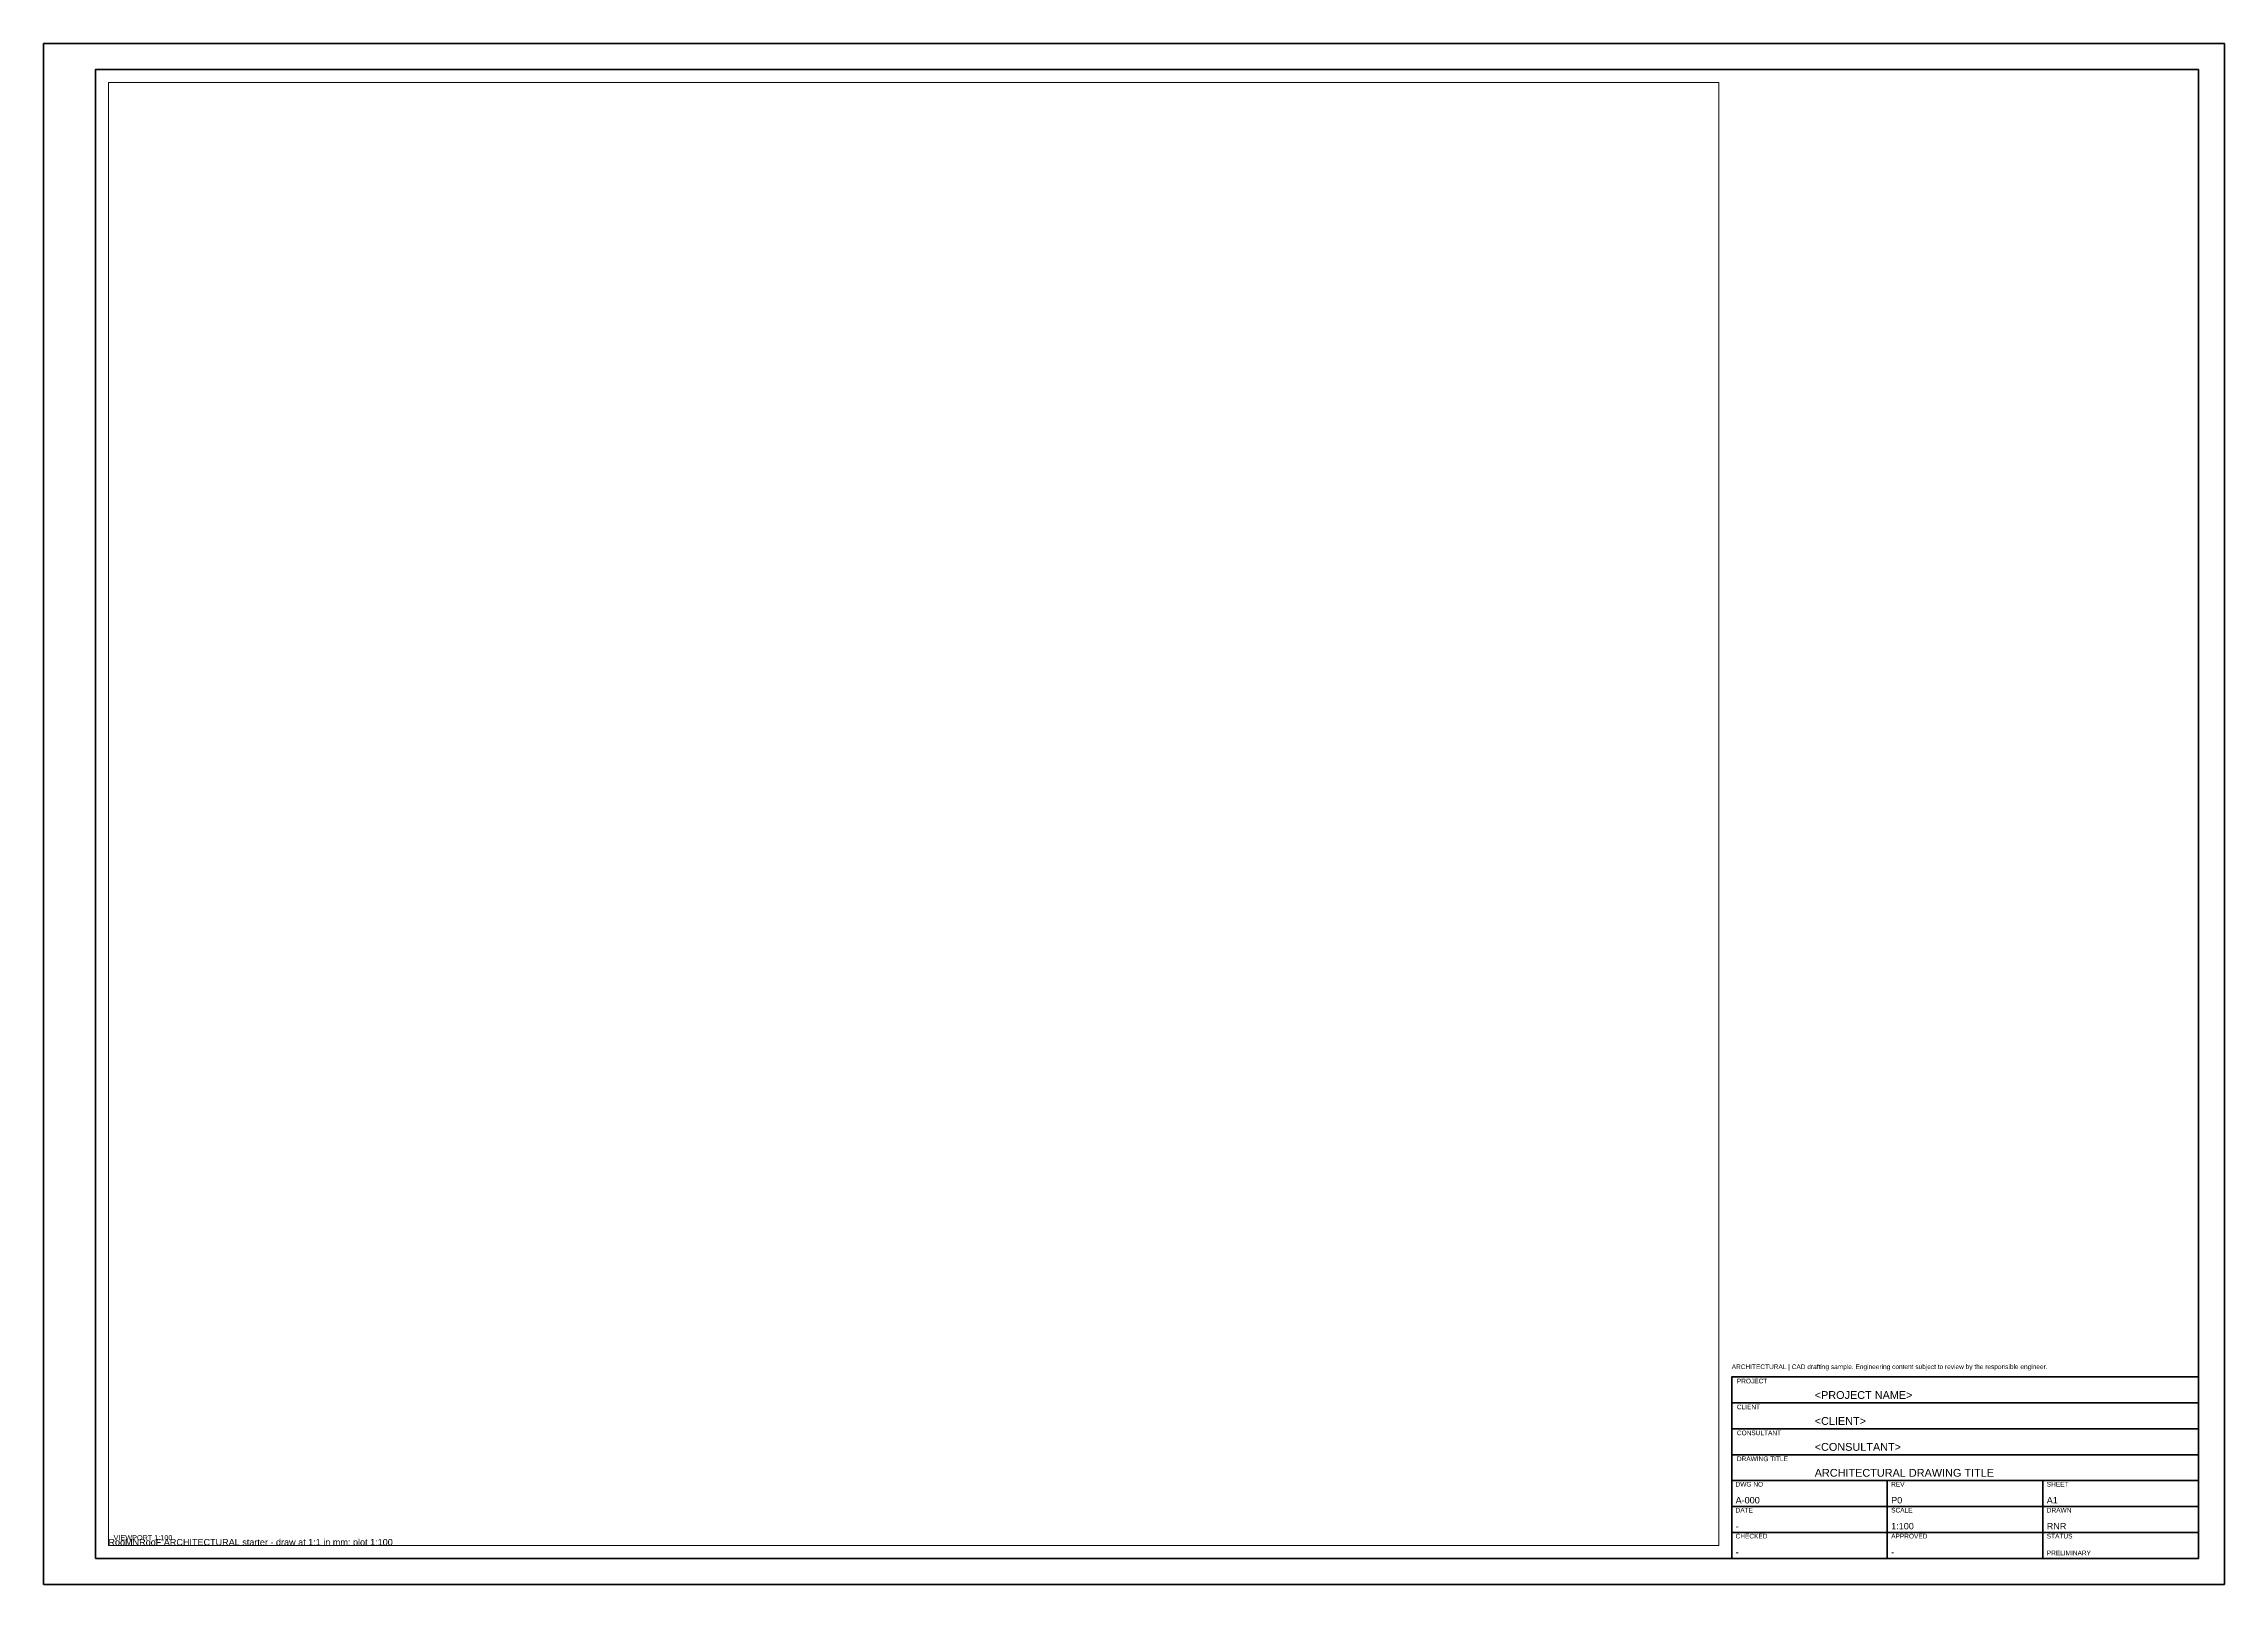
# Paper-space layout 'A1-ARCHITECTURAL' of a CAD drawing. Header units: millimetres. Extents: x 0 to 841, y 0 to 594.
# The model-space entities are those that its viewports show. They can reach past a viewport. Long polylines and large blocks are cut down to what shows.
import ezdxf

# ---------------------------------------------------------------- set-up
doc = ezdxf.new("R2010")
doc.units = ezdxf.units.MM
doc.linetypes.add('RNR_HIDDEN', pattern=[9.525, 6.35, -3.175])
doc.layers.add('ANNO-TITLE', color=7, linetype='Continuous', lineweight=35, true_color=0xffc6ff)
doc.layers.add('Z-CONST', color=251, linetype='RNR_HIDDEN', lineweight=9, true_color=0x5a5a5a, plot=False, transparency=0.6)
doc.layers.add('Z-VPORT', color=251, linetype='Continuous', lineweight=9, true_color=0x505050, plot=False)
doc.styles.add('RNR_TEXT', font='arial.ttf', dxfattribs={"width": 0.9})

msp = doc.modelspace()

# ---------------------------------------------------------------- texts
at = {"layer": 'Z-CONST', "style": 'RNR_TEXT'}
msp.add_text('RooMNRooF ARCHITECTURAL starter - draw at 1:1 in mm; plot 1:100', height=250, dxfattribs=at).set_placement((0, 0))

psp = doc.layouts.new('A1-ARCHITECTURAL')

# ---------------------------------------------------------------- linework, layer by layer
at = {"layer": 'ANNO-TITLE'}
for p, q in [((651, 70), (831, 70)), ((651, 60), (831, 60)), ((651, 50), (831, 50)), ((651, 40), (831, 40)), ((711, 10), (711, 40)), ((771, 10), (771, 40)), ((651, 30), (831, 30)), ((651, 20), (831, 20))]:
    psp.add_line(p, q, dxfattribs=at)
psp.add_lwpolyline([(0, 0), (841, 0), (841, 594), (0, 594)], close=True, dxfattribs=at)
at = {"layer": 'ANNO-TITLE', "lineweight": 70}
psp.add_lwpolyline([(20, 10), (831, 10), (831, 584), (20, 584)], close=True, dxfattribs=at)
at = {"layer": 'ANNO-TITLE', "lineweight": 50}
psp.add_lwpolyline([(651, 10), (831, 10), (831, 80), (651, 80)], close=True, dxfattribs=at)

# ---------------------------------------------------------------- texts
at = {"layer": 'ANNO-TITLE', "style": 'RNR_TEXT'}
for s, height, p in [('ARCHITECTURAL | CAD drafting sample. Engineering content subject to review by the responsible engineer.', 1.8, (651, 83)), ('PROJECT', 1.8, (653, 77.5)), ('CLIENT', 1.8, (653, 67.5)), ('<PROJECT NAME>', 3, (683, 71.5)), ('CONSULTANT', 1.8, (653, 57.5)), ('<CLIENT>', 3, (683, 61.5)), ('<CONSULTANT>', 3, (683, 51.5)), ('DRAWING TITLE', 1.8, (653, 47.5)), ('ARCHITECTURAL DRAWING TITLE', 3, (683, 41.5)), ('A-000', 2.5, (652.5, 31.2)), ('DWG NO', 1.8, (652.5, 37.7)), ('REV', 1.8, (712.5, 37.7)), ('P0', 2.5, (712.5, 31.2)), ('A1', 2.5, (772.5, 31.2)), ('SHEET', 1.8, (772.5, 37.7)), ('DATE', 1.8, (652.5, 27.7)), ('SCALE', 1.8, (712.5, 27.7)), ('DRAWN', 1.8, (772.5, 27.7)), ('CHECKED', 1.8, (652.5, 17.7)), ('-', 2.5, (652.5, 21.2)), ('APPROVED', 1.8, (712.5, 17.7)), ('1:100', 2.5, (712.5, 21.2)), ('STATUS', 1.8, (772.5, 17.7)), ('RNR', 2.5, (772.5, 21.2)), ('-', 2.5, (652.5, 11.2)), ('-', 2.5, (712.5, 11.2)), ('PRELIMINARY', 1.8, (772.5, 11.2))]:
    psp.add_text(s, height=height, dxfattribs=at).set_placement(p)
at = {"layer": 'Z-VPORT', "style": 'RNR_TEXT'}
psp.add_text('VIEWPORT 1:100', height=2, dxfattribs=at).set_placement((27, 17))

# ---------------------------------------------------------------- viewports
at = {"layer": 'Z-VPORT'}
psp.add_viewport(center=(335.5, 297), size=(621, 564), view_center_point=(31050, 28200), view_height=56400, dxfattribs=at)

doc.saveas('drawing.dxf')
